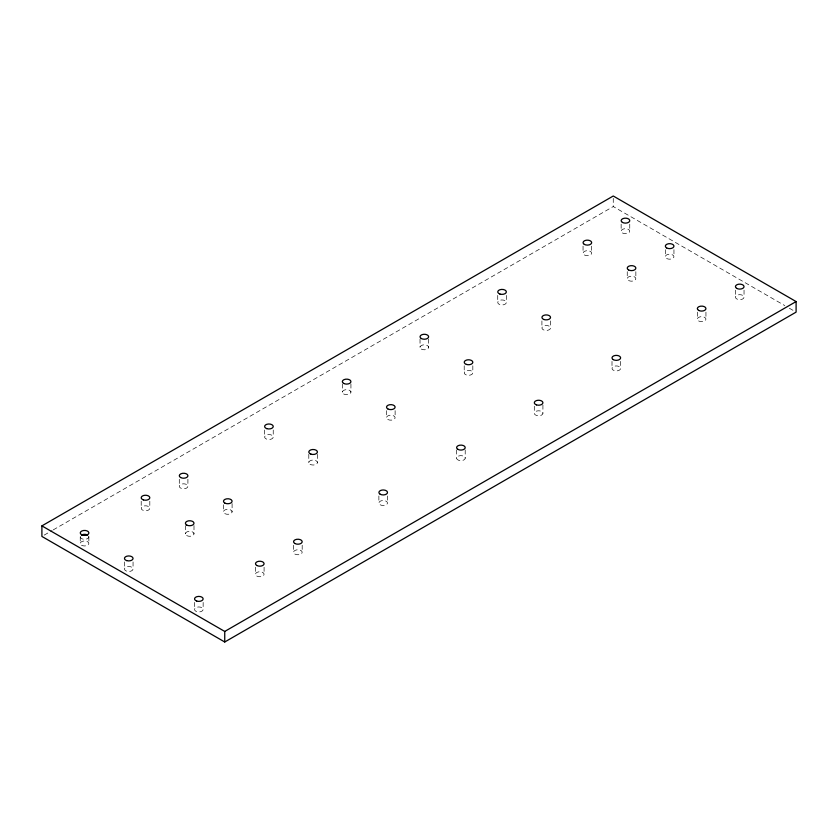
<?xml version="1.0" encoding="UTF-8"?>
<svg xmlns="http://www.w3.org/2000/svg" width="838" height="838" viewBox="0 0 838 838"><rect width="100%" height="100%" fill="white"/><g stroke="black" fill="none" stroke-linecap="round" stroke-linejoin="round"><path stroke-width="0.63" stroke-dasharray="4.19 3.14" d="M44.163 535.126L52.103 530.548M53.234 529.888L613.259 206.557L784.818 305.608M789.333 308.216L793.848 310.814M744.039 290.126L744.039 297.165A4.305 2.493 0 0 1 737.566 299.323A4.305 2.493 0 0 1 737.566 295.007A4.305 2.493 0 0 1 744.039 297.165M735.418 290.126L735.418 297.165M705.942 312.124L705.942 319.163M697.321 312.124L697.321 319.163M673.951 249.661L673.951 256.7M665.33 249.661L665.33 256.7M635.853 271.659L635.853 278.698M629.757 224.155L629.757 231.194M627.243 271.659L627.243 278.698M621.147 224.155L621.147 231.194M620.623 361.377L620.623 368.416A4.305 2.493 0 0 1 614.16 370.574A4.305 2.493 0 0 1 614.16 366.269A4.305 2.493 0 0 1 620.623 368.416M613.259 198.355L613.259 206.557M612.002 361.377L612.002 368.416M591.67 246.142L591.67 253.181M583.049 246.142L583.049 253.181M550.535 320.923L550.535 327.951A4.305 2.493 0 0 1 544.072 330.109A4.305 2.493 0 0 1 544.072 325.804A4.305 2.493 0 0 1 550.535 327.951M542.919 405.068L542.919 413.281A4.305 2.493 0 0 1 536.446 415.439A4.305 2.493 0 0 1 536.446 411.123A4.305 2.493 0 0 1 542.919 413.281M541.914 320.923L541.914 327.951M534.298 406.241L534.298 413.281M506.351 295.405L506.351 302.445A4.305 2.493 0 0 1 499.888 304.603A4.305 2.493 0 0 1 499.888 300.287A4.305 2.493 0 0 1 506.351 302.445M497.73 295.405L497.73 302.445M472.831 365.777L472.831 372.816A4.305 2.493 0 0 1 466.368 374.974A4.305 2.493 0 0 1 466.368 370.658A4.305 2.493 0 0 1 472.831 372.816M465.205 449.933L465.205 458.145A4.305 2.493 0 0 1 458.742 460.303A4.305 2.493 0 0 1 458.742 455.987A4.305 2.493 0 0 1 465.205 458.145M464.21 365.777L464.21 372.816M456.595 449.933L456.595 458.145M428.637 339.097L428.637 347.309M420.027 339.097L420.027 347.309M395.117 410.641L395.117 417.68M387.502 495.97L387.502 503.01M386.507 410.641L386.507 417.68M378.881 495.97L378.881 503.01M350.933 383.961L350.933 392.174M342.323 383.961L342.323 392.174M317.413 454.332L317.413 462.545M308.803 454.332L308.803 462.545M302.183 545.234L302.183 552.273M293.562 545.234L293.562 552.273M273.23 429.999L273.23 437.038A4.305 2.493 0 0 1 266.767 439.185A4.305 2.493 0 0 1 266.767 434.88A4.305 2.493 0 0 1 273.23 437.038M264.609 429.999L264.609 437.038M264.085 567.221L264.085 574.26M255.475 567.221L255.475 574.26M232.095 503.596L232.095 511.809M223.474 504.769L223.474 511.809M203.142 602.407L203.142 609.446A4.305 2.493 0 0 1 196.679 611.604A4.305 2.493 0 0 1 196.679 607.288A4.305 2.493 0 0 1 203.142 609.446M194.521 602.407L194.521 609.446M193.997 525.583L193.997 533.796M187.911 479.252L187.911 486.291A4.305 2.493 0 0 1 181.448 488.449A4.305 2.493 0 0 1 181.448 484.144A4.305 2.493 0 0 1 187.911 486.291M185.387 525.583L185.387 533.796M179.29 479.252L179.29 486.291M149.813 501.25L149.813 508.289A4.305 2.493 0 0 1 143.35 510.436A4.305 2.493 0 0 1 143.35 506.131A4.305 2.493 0 0 1 149.813 508.289M141.203 501.25L141.203 508.289M133.053 561.942L133.053 568.981A4.305 2.493 0 0 1 126.59 571.139A4.305 2.493 0 0 1 126.59 566.823A4.305 2.493 0 0 1 133.053 568.981M124.443 561.942L124.443 568.981M88.87 536.823L88.87 543.474M80.249 536.823L80.249 543.474M88.723 536.173A4.305 2.493 0 0 1 84.565 539.305A4.305 2.493 0 0 1 80.396 536.173M256.732 576.02A4.305 2.493 0 0 0 263.939 574.899A4.305 2.493 0 0 0 258.67 571.862A4.305 2.493 0 0 0 256.732 576.02M186.644 535.555A4.305 2.493 0 0 0 193.85 534.445A4.305 2.493 0 0 0 188.581 531.397A4.305 2.493 0 0 0 186.644 535.555M224.741 513.568A4.305 2.493 0 0 0 231.948 512.447A4.305 2.493 0 0 0 226.669 509.399A4.305 2.493 0 0 0 224.741 513.568M294.819 554.033A4.305 2.493 0 0 0 302.036 552.912A4.305 2.493 0 0 0 296.757 549.864A4.305 2.493 0 0 0 294.819 554.033M310.06 464.304A4.305 2.493 0 0 0 317.267 463.184A4.305 2.493 0 0 0 311.987 460.135A4.305 2.493 0 0 0 310.06 464.304M380.148 504.769A4.305 2.493 0 0 0 387.355 503.648A4.305 2.493 0 0 0 382.076 500.6A4.305 2.493 0 0 0 380.148 504.769M387.764 419.44A4.305 2.493 0 0 0 394.97 418.33A4.305 2.493 0 0 0 389.701 415.281A4.305 2.493 0 0 0 387.764 419.44M628.5 280.458A4.305 2.493 0 0 0 635.707 279.337A4.305 2.493 0 0 0 630.427 276.289A4.305 2.493 0 0 0 628.5 280.458M698.588 320.923A4.305 2.493 0 0 0 705.795 319.802A4.305 2.493 0 0 0 700.516 316.754A4.305 2.493 0 0 0 698.588 320.923M666.587 258.46A4.305 2.493 0 0 0 673.804 257.35A4.305 2.493 0 0 0 668.525 254.302A4.305 2.493 0 0 0 666.587 258.46M622.404 232.954A4.305 2.493 0 0 0 629.61 231.833A4.305 2.493 0 0 0 624.341 228.784A4.305 2.493 0 0 0 622.404 232.954M584.316 254.941A4.305 2.493 0 0 0 591.523 253.83A4.305 2.493 0 0 0 586.244 250.782A4.305 2.493 0 0 0 584.316 254.941M81.516 545.234A4.305 2.493 0 0 0 88.723 544.113A4.305 2.493 0 0 0 83.444 541.065A4.305 2.493 0 0 0 81.516 545.234M421.284 349.069A4.305 2.493 0 0 0 428.49 347.948A4.305 2.493 0 0 0 423.221 344.9A4.305 2.493 0 0 0 421.284 349.069M343.58 393.933A4.305 2.493 0 0 0 350.787 392.813A4.305 2.493 0 0 0 345.507 389.764A4.305 2.493 0 0 0 343.58 393.933"/><path stroke-width="1.26" d="M41.9 525.876L613.259 196.008L796.1 301.565L796.1 312.124L224.741 641.992L41.9 536.435L41.9 525.876L224.741 631.443L796.1 301.565M224.741 631.443L224.741 641.992M81.516 535.063A4.305 2.493 0 0 1 87.613 535.063M126.59 560.58A4.305 2.493 0 0 0 133.053 558.422A4.305 2.493 0 0 0 126.59 556.275A4.305 2.493 0 0 0 126.59 560.58M196.679 601.045A4.305 2.493 0 0 0 203.142 598.887A4.305 2.493 0 0 0 196.679 596.74A4.305 2.493 0 0 0 196.679 601.045M256.732 565.461A4.305 2.493 0 0 0 263.939 564.351A4.305 2.493 0 0 0 258.67 561.303A4.305 2.493 0 0 0 256.732 565.461M186.644 524.997A4.305 2.493 0 0 0 193.85 523.886A4.305 2.493 0 0 0 188.581 520.838A4.305 2.493 0 0 0 186.644 524.997M143.35 499.888A4.305 2.493 0 0 0 149.813 497.73A4.305 2.493 0 0 0 143.35 495.572A4.305 2.493 0 0 0 143.35 499.888M224.741 503.01A4.305 2.493 0 0 0 231.948 501.889A4.305 2.493 0 0 0 226.669 498.84A4.305 2.493 0 0 0 224.741 503.01M294.819 543.474A4.305 2.493 0 0 0 302.036 542.354A4.305 2.493 0 0 0 296.757 539.305A4.305 2.493 0 0 0 294.819 543.474M310.95 454.144A4.305 2.493 0 0 0 317.413 451.986A4.305 2.493 0 0 0 310.95 449.828A4.305 2.493 0 0 0 310.95 454.144M380.148 494.211A4.305 2.493 0 0 0 387.355 493.1A4.305 2.493 0 0 0 382.076 490.052A4.305 2.493 0 0 0 380.148 494.211M387.764 408.881A4.305 2.493 0 0 0 394.97 407.771A4.305 2.493 0 0 0 389.701 404.723A4.305 2.493 0 0 0 387.764 408.881M457.852 449.346A4.305 2.493 0 0 0 465.059 448.236A4.305 2.493 0 0 0 459.79 445.188A4.305 2.493 0 0 0 457.852 449.346M536.446 404.88A4.305 2.493 0 0 0 542.919 402.722A4.305 2.493 0 0 0 536.446 400.574A4.305 2.493 0 0 0 536.446 404.88M466.368 364.415A4.305 2.493 0 0 0 472.831 362.257A4.305 2.493 0 0 0 466.368 360.11A4.305 2.493 0 0 0 466.368 364.415M544.072 319.55A4.305 2.493 0 0 0 550.535 317.403A4.305 2.493 0 0 0 544.072 315.245A4.305 2.493 0 0 0 544.072 319.55M613.259 359.628A4.305 2.493 0 0 0 620.476 358.507A4.305 2.493 0 0 0 615.197 355.459A4.305 2.493 0 0 0 613.259 359.628M628.5 269.899A4.305 2.493 0 0 0 635.707 268.778A4.305 2.493 0 0 0 630.427 265.73A4.305 2.493 0 0 0 628.5 269.899M698.588 310.364A4.305 2.493 0 0 0 705.795 309.243A4.305 2.493 0 0 0 700.516 306.195A4.305 2.493 0 0 0 698.588 310.364M736.675 288.366A4.305 2.493 0 0 0 743.893 287.256A4.305 2.493 0 0 0 738.613 284.208A4.305 2.493 0 0 0 736.675 288.366M666.587 247.901A4.305 2.493 0 0 0 673.804 246.791A4.305 2.493 0 0 0 668.525 243.743A4.305 2.493 0 0 0 666.587 247.901M622.404 222.395A4.305 2.493 0 0 0 629.61 221.284A4.305 2.493 0 0 0 624.341 218.236A4.305 2.493 0 0 0 622.404 222.395M584.316 244.382A4.305 2.493 0 0 0 591.523 243.271A4.305 2.493 0 0 0 586.244 240.223A4.305 2.493 0 0 0 584.316 244.382M81.516 534.675A4.305 2.493 0 0 0 88.723 533.565A4.305 2.493 0 0 0 83.444 530.517A4.305 2.493 0 0 0 81.516 534.675M180.547 477.492A4.305 2.493 0 0 0 187.764 476.382A4.305 2.493 0 0 0 182.485 473.334A4.305 2.493 0 0 0 180.547 477.492M266.767 428.637A4.305 2.493 0 0 0 273.23 426.479A4.305 2.493 0 0 0 266.767 424.321A4.305 2.493 0 0 0 266.767 428.637M343.58 383.375A4.305 2.493 0 0 0 350.787 382.254A4.305 2.493 0 0 0 345.507 379.216A4.305 2.493 0 0 0 343.58 383.375M421.284 338.51A4.305 2.493 0 0 0 428.49 337.4A4.305 2.493 0 0 0 423.221 334.352A4.305 2.493 0 0 0 421.284 338.51M499.888 294.044A4.305 2.493 0 0 0 506.351 291.886A4.305 2.493 0 0 0 499.888 289.739A4.305 2.493 0 0 0 499.888 294.044"/></g></svg>
